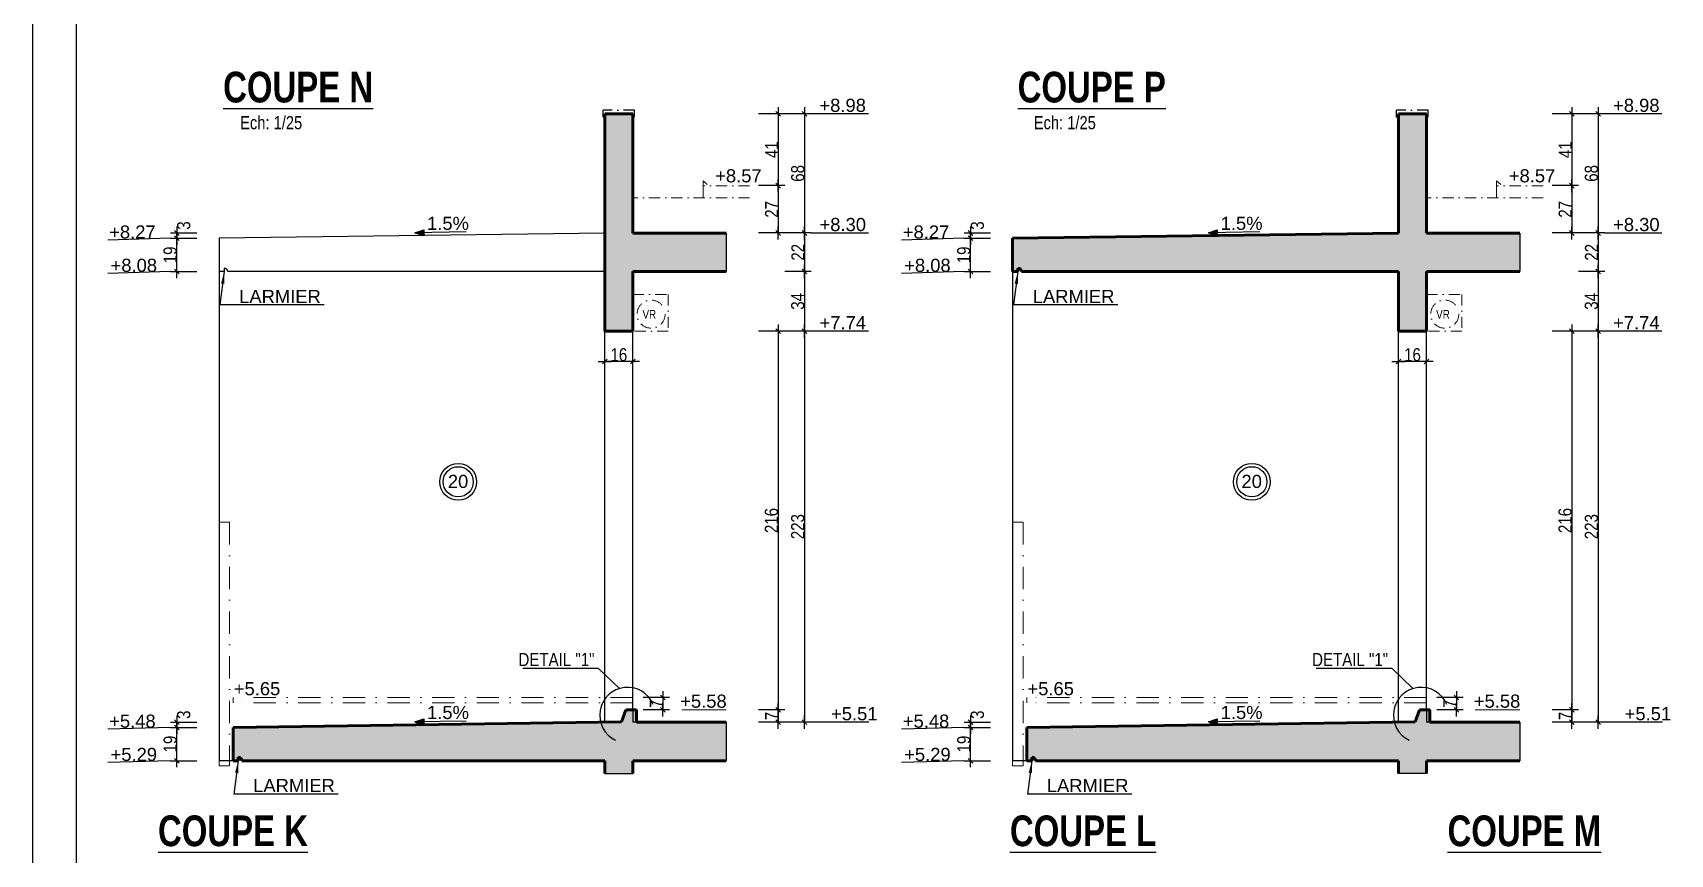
# Model space of a CAD drawing. Header units: millimetres. Extents: x 7120 to 15038, y -9128 to -4928.
# Drawn here: x 7120 to 8987, y -7349 to -6412 of the extents above; entities that cross this region are included whole.
import ezdxf
from ezdxf.enums import TextEntityAlignment as Align

# ---------------------------------------------------------------- set-up
doc = ezdxf.new("R2010")
doc.units = ezdxf.units.MM
for name, pattern in [('CACHEX2', [19.05, 12.7, -6.35]), ('TIRETPT2', [12.7, 6.35, -3.175, 0, -3.175]), ('TIRETPTX2', [50.8, 25.4, -12.7, 0, -12.7])]:
    doc.linetypes.add(name, pattern=pattern)
for name, color, linetype in [('01_Cad_2', 5, 'Continuous'), ('01_cote_gen', 4, 'Continuous'), ('01_linteaux', 2, 'Continuous'), ('01_poch_BN', 9, 'Continuous'), ('01_texte', 230, 'Continuous'), ('AA_COTES', 2, 'Continuous')]:
    doc.layers.add(name, color=color, linetype=linetype)
doc.layers.add('01_murs_coup', color=5, linetype='Continuous', lineweight=60)
doc.layers.add('01_tram_axes', color=2, linetype='TIRETPTX2', lineweight=9)
doc.styles.add('ARIAL', font='arial.ttf')
doc.styles.add('Arial Narrow', font='ARIALN.TTF')
doc.styles.add('impact', font='impact.ttf')
doc.styles.add('MATTE_TXT', font='arial.ttf')
doc.styles.add('STYLE2', font='ARIALN.TTF')
doc.dimstyles.new('JB25', dxfattribs={"dimscale": 0.1, "dimtxt": 150, "dimasz": 15, "dimexe": 0.1, "dimexo": 0.1, "dimgap": 0.09, "dimtad": 1, "dimdec": 1, "dimlfac": 0.5, "dimdsep": 46, "dimtxsty": 'STYLE2', "dimblk1": 'BOND_G', "dimblk2": 'BOND_D', "dimsah": 1, "dimcen": 1.5, "dimdle": 0.01, "dimse1": 1, "dimse2": 1, "dimclrd": 4, "dimclre": 2, "dimclrt": 6, "dimazin": 2, "dimtfac": 2.333333, "dimtdec": 1, "dimtix": 1, "dimtmove": 2, "dimatfit": 3, "dimldrblk": 'BOND_G', "dimfxl": 1, "dimtolj": 1, "dimtzin": 0, "dimarcsym": 0})

# ---------------------------------------------------------------- blocks, each defined once
blk = doc.blocks.new('BOND_G')
at = {"layer": 'AA_COTES', "color": 0}
for p, q in [((0, -5), (0, 15)), ((5, 0), (-5, 0)), ((1.8, 1.8), (-1.8, -1.8))]:
    blk.add_line(p, q, dxfattribs=at)
blk = doc.blocks.new('BOND_D')
at = {"layer": 'AA_COTES', "color": 0}
for p, q in [((5, 0), (-5, 0)), ((-1.8, -1.8), (1.8, 1.8)), ((0, 5), (0, -15))]:
    blk.add_line(p, q, dxfattribs=at)
blk = doc.blocks.new('*D324')
at = {"layer": '01_cote_gen', "color": 4, "lineweight": -2, "transparency": 16777216}
blk.add_line((7802.7, -6787), (7773.7, -6787), dxfattribs=at)
at = {"layer": 'DEFPOINTS', "color": 0}
for p in [(7772.2, -6787), (7772.2, -6793), (7804.2, -6793)]:
    blk.add_point(p, dxfattribs=at)
at = {"layer": '01_cote_gen', "color": 4, "lineweight": -2, "transparency": 16777216, "xscale": 1.5, "yscale": 1.5, "zscale": 1.5, "rotation": 180}
blk.add_blockref('BOND_D', (7772.2, -6787), dxfattribs=at)
at = {"layer": '01_cote_gen', "color": 4, "lineweight": -2, "transparency": 16777216, "xscale": 1.5, "yscale": 1.5, "zscale": 1.5}
blk.add_blockref('BOND_G', (7804.2, -6787), dxfattribs=at)
at = {"layer": '01_cote_gen', "color": 6, "transparency": 16777216, "insert": (7788.2, -6779.4), "char_height": 15, "attachment_point": 5, "style": 'STYLE2'}
blk.add_mtext('\\A1;16', dxfattribs=at)
blk = doc.blocks.new('*D325')
at = {"layer": '01_cote_gen', "color": 4, "lineweight": -2, "transparency": 16777216}
blk.add_line((7284.2, -6682.9), (7284.2, -6647.9), dxfattribs=at)
at = {"layer": 'DEFPOINTS', "color": 0}
for p in [(7284.2, -6646.4), (7331.7, -6646.4), (7332.2, -6684.4)]:
    blk.add_point(p, dxfattribs=at)
at = {"layer": '01_cote_gen', "color": 4, "lineweight": -2, "transparency": 16777216, "xscale": 1.5, "yscale": 1.5, "zscale": 1.5}
for name, p, rotation in [('BOND_D', (7284.2, -6646.4), 90), ('BOND_G', (7284.2, -6684.4), 270)]:
    blk.add_blockref(name, p, dxfattribs=dict(at, rotation=rotation))
at = {"layer": '01_cote_gen', "color": 6, "transparency": 16777216, "insert": (7276.5, -6665.4), "char_height": 15, "attachment_point": 5, "rotation": 90, "style": 'STYLE2'}
blk.add_mtext('\\A1;19', dxfattribs=at)
blk = doc.blocks.new('*D326')
at = {"layer": '01_cote_gen', "color": 4, "lineweight": -2, "transparency": 16777216}
blk.add_line((7284.2, -6644.9), (7284.2, -6641.9), dxfattribs=at)
at = {"layer": 'DEFPOINTS', "color": 0}
for p in [(7284.2, -6640.4), (7332.2, -6646.4), (7772.2, -6640.4)]:
    blk.add_point(p, dxfattribs=at)
at = {"layer": '01_cote_gen', "color": 4, "lineweight": -2, "transparency": 16777216, "xscale": 1.5, "yscale": 1.5, "zscale": 1.5}
for name, p, rotation in [('BOND_D', (7284.2, -6640.4), 90), ('BOND_G', (7284.2, -6646.4), 270)]:
    blk.add_blockref(name, p, dxfattribs=dict(at, rotation=rotation))
at = {"layer": '01_cote_gen', "color": 6, "transparency": 16777216, "insert": (7292, -6631.9), "char_height": 15, "attachment_point": 5, "rotation": 90, "style": 'STYLE2'}
blk.add_mtext('\\A1;3', dxfattribs=at)
blk = doc.blocks.new('*D327')
at = {"layer": '01_cote_gen', "color": 4, "lineweight": -2, "transparency": 16777216}
blk.add_line((7970, -6753.9), (7970, -7182.9), dxfattribs=at)
at = {"layer": 'DEFPOINTS', "color": 0}
for p in [(7772.2, -6752.4), (7808.2, -7184.4), (7970, -7184.4)]:
    blk.add_point(p, dxfattribs=at)
at = {"layer": '01_cote_gen', "color": 4, "lineweight": -2, "transparency": 16777216, "xscale": 1.5, "yscale": 1.5, "zscale": 1.5}
for name, p, rotation in [('BOND_G', (7970, -6752.4), 90), ('BOND_D', (7970, -7184.4), 270)]:
    blk.add_blockref(name, p, dxfattribs=dict(at, rotation=rotation))
at = {"layer": '01_cote_gen', "color": 6, "transparency": 16777216, "insert": (7962.3, -6968.4), "char_height": 15, "attachment_point": 5, "rotation": 90, "style": 'STYLE2'}
blk.add_mtext('\\A1;216', dxfattribs=at)
blk = doc.blocks.new('*D328')
at = {"layer": '01_cote_gen', "color": 4, "lineweight": -2, "transparency": 16777216}
blk.add_line((7970, -7185.9), (7970, -7196.9), dxfattribs=at)
at = {"layer": 'DEFPOINTS', "color": 0}
for p in [(7947.5, -7184.4), (7910.7, -7198.4), (7970, -7198.4)]:
    blk.add_point(p, dxfattribs=at)
at = {"layer": '01_cote_gen', "color": 4, "lineweight": -2, "transparency": 16777216, "xscale": 1.5, "yscale": 1.5, "zscale": 1.5}
for name, p, rotation in [('BOND_G', (7970, -7184.4), 90), ('BOND_D', (7970, -7198.4), 270)]:
    blk.add_blockref(name, p, dxfattribs=dict(at, rotation=rotation))
at = {"layer": '01_cote_gen', "color": 6, "transparency": 16777216, "insert": (7962.5, -7191.4), "char_height": 15, "attachment_point": 5, "rotation": 90, "style": 'STYLE2'}
blk.add_mtext('\\A1;7', dxfattribs=at)
blk = doc.blocks.new('*D329')
at = {"layer": '01_cote_gen', "color": 4, "lineweight": -2, "transparency": 16777216}
blk.add_line((8000, -6753.9), (8000, -7196.9), dxfattribs=at)
at = {"layer": 'DEFPOINTS', "color": 0}
for p in [(7947.5, -6752.4), (7947.5, -7198.4), (8000, -7198.4)]:
    blk.add_point(p, dxfattribs=at)
at = {"layer": '01_cote_gen', "color": 4, "lineweight": -2, "transparency": 16777216, "xscale": 1.5, "yscale": 1.5, "zscale": 1.5}
for name, p, rotation in [('BOND_G', (8000, -6752.4), 90), ('BOND_D', (8000, -7198.4), 270)]:
    blk.add_blockref(name, p, dxfattribs=dict(at, rotation=rotation))
at = {"layer": '01_cote_gen', "color": 6, "transparency": 16777216, "insert": (7992.3, -6975.4), "char_height": 15, "attachment_point": 5, "rotation": 90, "style": 'STYLE2'}
blk.add_mtext('\\A1;223', dxfattribs=at)
blk = doc.blocks.new('*D330')
at = {"layer": '01_cote_gen', "color": 4, "lineweight": -2, "transparency": 16777216}
blk.add_line((8000, -6641.9), (8000, -6682.9), dxfattribs=at)
at = {"layer": 'DEFPOINTS', "color": 0}
for p in [(7910.7, -6640.4), (7910.7, -6684.4), (8000, -6684.4)]:
    blk.add_point(p, dxfattribs=at)
at = {"layer": '01_cote_gen', "color": 4, "lineweight": -2, "transparency": 16777216, "xscale": 1.5, "yscale": 1.5, "zscale": 1.5}
for name, p, rotation in [('BOND_G', (8000, -6640.4), 90), ('BOND_D', (8000, -6684.4), 270)]:
    blk.add_blockref(name, p, dxfattribs=dict(at, rotation=rotation))
at = {"layer": '01_cote_gen', "color": 6, "transparency": 16777216, "insert": (7992.5, -6662.4), "char_height": 15, "attachment_point": 5, "rotation": 90, "style": 'STYLE2'}
blk.add_mtext('\\A1;22', dxfattribs=at)
blk = doc.blocks.new('*D331')
at = {"layer": '01_cote_gen', "color": 4, "lineweight": -2, "transparency": 16777216}
blk.add_line((8000, -6685.9), (8000, -6750.9), dxfattribs=at)
at = {"layer": 'DEFPOINTS', "color": 0}
for p in [(7977.5, -6684.4), (7985.3, -6752.4), (8000, -6752.4)]:
    blk.add_point(p, dxfattribs=at)
at = {"layer": '01_cote_gen', "color": 4, "lineweight": -2, "transparency": 16777216, "xscale": 1.5, "yscale": 1.5, "zscale": 1.5}
for name, p, rotation in [('BOND_G', (8000, -6684.4), 90), ('BOND_D', (8000, -6752.4), 270)]:
    blk.add_blockref(name, p, dxfattribs=dict(at, rotation=rotation))
at = {"layer": '01_cote_gen', "color": 6, "transparency": 16777216, "insert": (7992.3, -6718.4), "char_height": 15, "attachment_point": 5, "rotation": 90, "style": 'STYLE2'}
blk.add_mtext('\\A1;34', dxfattribs=at)
blk = doc.blocks.new('*D332')
at = {"layer": '01_cote_gen', "color": 4, "lineweight": -2, "transparency": 16777216}
blk.add_line((8000, -6505.9), (8000, -6638.9), dxfattribs=at)
at = {"layer": 'DEFPOINTS', "color": 0}
for p in [(7793.8, -6504.4), (7857.4, -6640.4), (8000, -6640.4)]:
    blk.add_point(p, dxfattribs=at)
at = {"layer": '01_cote_gen', "color": 4, "lineweight": -2, "transparency": 16777216, "xscale": 1.5, "yscale": 1.5, "zscale": 1.5}
for name, p, rotation in [('BOND_G', (8000, -6504.4), 90), ('BOND_D', (8000, -6640.4), 270)]:
    blk.add_blockref(name, p, dxfattribs=dict(at, rotation=rotation))
at = {"layer": '01_cote_gen', "color": 6, "transparency": 16777216, "insert": (7992.3, -6572.4), "char_height": 15, "attachment_point": 5, "rotation": 90, "style": 'STYLE2'}
blk.add_mtext('\\A1;68', dxfattribs=at)
blk = doc.blocks.new('*D333')
at = {"layer": '01_cote_gen', "color": 4, "lineweight": -2, "transparency": 16777216}
blk.add_line((7970, -6505.9), (7970, -6584.9), dxfattribs=at)
at = {"layer": 'DEFPOINTS', "color": 0}
for p in [(7795.1, -6504.4), (7809.3, -6586.4), (7970, -6586.4)]:
    blk.add_point(p, dxfattribs=at)
at = {"layer": '01_cote_gen', "color": 4, "lineweight": -2, "transparency": 16777216, "xscale": 1.5, "yscale": 1.5, "zscale": 1.5}
for name, p, rotation in [('BOND_G', (7970, -6504.4), 90), ('BOND_D', (7970, -6586.4), 270)]:
    blk.add_blockref(name, p, dxfattribs=dict(at, rotation=rotation))
at = {"layer": '01_cote_gen', "color": 6, "transparency": 16777216, "insert": (7962.5, -6545.4), "char_height": 15, "attachment_point": 5, "rotation": 90, "style": 'STYLE2'}
blk.add_mtext('\\A1;41', dxfattribs=at)
blk = doc.blocks.new('*D334')
at = {"layer": '01_cote_gen', "color": 4, "lineweight": -2, "transparency": 16777216}
blk.add_line((7970, -6587.9), (7970, -6638.9), dxfattribs=at)
at = {"layer": 'DEFPOINTS', "color": 0}
for p in [(7957, -6586.4), (7910.7, -6640.4), (7970, -6640.4)]:
    blk.add_point(p, dxfattribs=at)
at = {"layer": '01_cote_gen', "color": 4, "lineweight": -2, "transparency": 16777216, "xscale": 1.5, "yscale": 1.5, "zscale": 1.5}
for name, p, rotation in [('BOND_G', (7970, -6586.4), 90), ('BOND_D', (7970, -6640.4), 270)]:
    blk.add_blockref(name, p, dxfattribs=dict(at, rotation=rotation))
at = {"layer": '01_cote_gen', "color": 6, "transparency": 16777216, "insert": (7962.5, -6613.4), "char_height": 15, "attachment_point": 5, "rotation": 90, "style": 'STYLE2'}
blk.add_mtext('\\A1;27', dxfattribs=at)
blk = doc.blocks.new('*D335')
at = {"layer": '01_cote_gen', "color": 4, "lineweight": -2, "transparency": 16777216}
blk.add_line((7284.2, -7240.9), (7284.2, -7205.9), dxfattribs=at)
at = {"layer": 'DEFPOINTS', "color": 0}
for p in [(7284.2, -7204.4), (7331.7, -7204.4), (7332.2, -7242.4)]:
    blk.add_point(p, dxfattribs=at)
at = {"layer": '01_cote_gen', "color": 4, "lineweight": -2, "transparency": 16777216, "xscale": 1.5, "yscale": 1.5, "zscale": 1.5}
for name, p, rotation in [('BOND_D', (7284.2, -7204.4), 90), ('BOND_G', (7284.2, -7242.4), 270)]:
    blk.add_blockref(name, p, dxfattribs=dict(at, rotation=rotation))
at = {"layer": '01_cote_gen', "color": 6, "transparency": 16777216, "insert": (7276.5, -7223.4), "char_height": 15, "attachment_point": 5, "rotation": 90, "style": 'STYLE2'}
blk.add_mtext('\\A1;19', dxfattribs=at)
blk = doc.blocks.new('*D336')
at = {"layer": '01_cote_gen', "color": 4, "lineweight": -2, "transparency": 16777216}
blk.add_line((7284.2, -7202.9), (7284.2, -7199.9), dxfattribs=at)
at = {"layer": 'DEFPOINTS', "color": 0}
for p in [(7284.2, -7198.4), (7332.2, -7204.4), (7772.2, -7198.4)]:
    blk.add_point(p, dxfattribs=at)
at = {"layer": '01_cote_gen', "color": 4, "lineweight": -2, "transparency": 16777216, "xscale": 1.5, "yscale": 1.5, "zscale": 1.5}
for name, p, rotation in [('BOND_D', (7284.2, -7198.4), 90), ('BOND_G', (7284.2, -7204.4), 270)]:
    blk.add_blockref(name, p, dxfattribs=dict(at, rotation=rotation))
at = {"layer": '01_cote_gen', "color": 6, "transparency": 16777216, "insert": (7292, -7189.9), "char_height": 15, "attachment_point": 5, "rotation": 90, "style": 'STYLE2'}
blk.add_mtext('\\A1;3', dxfattribs=at)
blk = doc.blocks.new('*D337')
at = {"layer": '01_cote_gen', "color": 4, "lineweight": -2, "transparency": 16777216}
blk.add_line((7838.5, -7171.9), (7838.5, -7182.9), dxfattribs=at)
at = {"layer": 'DEFPOINTS', "color": 0}
for p in [(7804.2, -7170.4), (7827.7, -7184.4), (7838.5, -7184.4)]:
    blk.add_point(p, dxfattribs=at)
at = {"layer": '01_cote_gen', "color": 4, "lineweight": -2, "transparency": 16777216, "xscale": 1.5, "yscale": 1.5, "zscale": 1.5}
for name, p, rotation in [('BOND_G', (7838.5, -7170.4), 90), ('BOND_D', (7838.5, -7184.4), 270)]:
    blk.add_blockref(name, p, dxfattribs=dict(at, rotation=rotation))
at = {"layer": '01_cote_gen', "color": 6, "transparency": 16777216, "insert": (7831, -7177.4), "char_height": 15, "attachment_point": 5, "rotation": 90, "style": 'STYLE2'}
blk.add_mtext('\\A1;7', dxfattribs=at)
blk = doc.blocks.new('*D338')
at = {"layer": '01_cote_gen', "color": 4, "lineweight": -2, "transparency": 16777216}
blk.add_line((8707.9, -6787), (8678.9, -6787), dxfattribs=at)
at = {"layer": 'DEFPOINTS', "color": 0}
for p in [(8677.4, -6787), (8677.4, -6793), (8709.4, -6793)]:
    blk.add_point(p, dxfattribs=at)
at = {"layer": '01_cote_gen', "color": 4, "lineweight": -2, "transparency": 16777216, "xscale": 1.5, "yscale": 1.5, "zscale": 1.5, "rotation": 180}
blk.add_blockref('BOND_D', (8677.4, -6787), dxfattribs=at)
at = {"layer": '01_cote_gen', "color": 4, "lineweight": -2, "transparency": 16777216, "xscale": 1.5, "yscale": 1.5, "zscale": 1.5}
blk.add_blockref('BOND_G', (8709.4, -6787), dxfattribs=at)
at = {"layer": '01_cote_gen', "color": 6, "transparency": 16777216, "insert": (8693.4, -6779.4), "char_height": 15, "attachment_point": 5, "style": 'STYLE2'}
blk.add_mtext('\\A1;16', dxfattribs=at)
blk = doc.blocks.new('*D343')
at = {"layer": '01_cote_gen', "color": 4, "lineweight": -2, "transparency": 16777216}
blk.add_line((8189.4, -6682.9), (8189.4, -6647.9), dxfattribs=at)
at = {"layer": 'DEFPOINTS', "color": 0}
for p in [(8189.4, -6646.4), (8236.8, -6646.4), (8237.4, -6684.4)]:
    blk.add_point(p, dxfattribs=at)
at = {"layer": '01_cote_gen', "color": 4, "lineweight": -2, "transparency": 16777216, "xscale": 1.5, "yscale": 1.5, "zscale": 1.5}
for name, p, rotation in [('BOND_D', (8189.4, -6646.4), 90), ('BOND_G', (8189.4, -6684.4), 270)]:
    blk.add_blockref(name, p, dxfattribs=dict(at, rotation=rotation))
at = {"layer": '01_cote_gen', "color": 6, "transparency": 16777216, "insert": (8181.7, -6665.4), "char_height": 15, "attachment_point": 5, "rotation": 90, "style": 'STYLE2'}
blk.add_mtext('\\A1;19', dxfattribs=at)
blk = doc.blocks.new('*D344')
at = {"layer": '01_cote_gen', "color": 4, "lineweight": -2, "transparency": 16777216}
blk.add_line((8189.4, -6644.9), (8189.4, -6641.9), dxfattribs=at)
at = {"layer": 'DEFPOINTS', "color": 0}
for p in [(8189.4, -6640.4), (8237.4, -6646.4), (8677.4, -6640.4)]:
    blk.add_point(p, dxfattribs=at)
at = {"layer": '01_cote_gen', "color": 4, "lineweight": -2, "transparency": 16777216, "xscale": 1.5, "yscale": 1.5, "zscale": 1.5}
for name, p, rotation in [('BOND_D', (8189.4, -6640.4), 90), ('BOND_G', (8189.4, -6646.4), 270)]:
    blk.add_blockref(name, p, dxfattribs=dict(at, rotation=rotation))
at = {"layer": '01_cote_gen', "color": 6, "transparency": 16777216, "insert": (8197.2, -6631.9), "char_height": 15, "attachment_point": 5, "rotation": 90, "style": 'STYLE2'}
blk.add_mtext('\\A1;3', dxfattribs=at)
blk = doc.blocks.new('*D345')
at = {"layer": '01_cote_gen', "color": 4, "lineweight": -2, "transparency": 16777216}
blk.add_line((8875.2, -6753.9), (8875.2, -7182.9), dxfattribs=at)
at = {"layer": 'DEFPOINTS', "color": 0}
for p in [(8677.4, -6752.4), (8713.4, -7184.4), (8875.2, -7184.4)]:
    blk.add_point(p, dxfattribs=at)
at = {"layer": '01_cote_gen', "color": 4, "lineweight": -2, "transparency": 16777216, "xscale": 1.5, "yscale": 1.5, "zscale": 1.5}
for name, p, rotation in [('BOND_G', (8875.2, -6752.4), 90), ('BOND_D', (8875.2, -7184.4), 270)]:
    blk.add_blockref(name, p, dxfattribs=dict(at, rotation=rotation))
at = {"layer": '01_cote_gen', "color": 6, "transparency": 16777216, "insert": (8867.5, -6968.4), "char_height": 15, "attachment_point": 5, "rotation": 90, "style": 'STYLE2'}
blk.add_mtext('\\A1;216', dxfattribs=at)
blk = doc.blocks.new('*D346')
at = {"layer": '01_cote_gen', "color": 4, "lineweight": -2, "transparency": 16777216}
blk.add_line((8875.2, -7185.9), (8875.2, -7196.9), dxfattribs=at)
at = {"layer": 'DEFPOINTS', "color": 0}
for p in [(8852.7, -7184.4), (8815.8, -7198.4), (8875.2, -7198.4)]:
    blk.add_point(p, dxfattribs=at)
at = {"layer": '01_cote_gen', "color": 4, "lineweight": -2, "transparency": 16777216, "xscale": 1.5, "yscale": 1.5, "zscale": 1.5}
for name, p, rotation in [('BOND_G', (8875.2, -7184.4), 90), ('BOND_D', (8875.2, -7198.4), 270)]:
    blk.add_blockref(name, p, dxfattribs=dict(at, rotation=rotation))
at = {"layer": '01_cote_gen', "color": 6, "transparency": 16777216, "insert": (8867.7, -7191.4), "char_height": 15, "attachment_point": 5, "rotation": 90, "style": 'STYLE2'}
blk.add_mtext('\\A1;7', dxfattribs=at)
blk = doc.blocks.new('*D339')
at = {"layer": '01_cote_gen', "color": 4, "lineweight": -2, "transparency": 16777216}
blk.add_line((8905.2, -6753.9), (8905.2, -7196.9), dxfattribs=at)
at = {"layer": 'DEFPOINTS', "color": 0}
for p in [(8852.7, -6752.4), (8852.7, -7198.4), (8905.2, -7198.4)]:
    blk.add_point(p, dxfattribs=at)
at = {"layer": '01_cote_gen', "color": 4, "lineweight": -2, "transparency": 16777216, "xscale": 1.5, "yscale": 1.5, "zscale": 1.5}
for name, p, rotation in [('BOND_G', (8905.2, -6752.4), 90), ('BOND_D', (8905.2, -7198.4), 270)]:
    blk.add_blockref(name, p, dxfattribs=dict(at, rotation=rotation))
at = {"layer": '01_cote_gen', "color": 6, "transparency": 16777216, "insert": (8897.5, -6975.4), "char_height": 15, "attachment_point": 5, "rotation": 90, "style": 'STYLE2'}
blk.add_mtext('\\A1;223', dxfattribs=at)
blk = doc.blocks.new('*D347')
at = {"layer": '01_cote_gen', "color": 4, "lineweight": -2, "transparency": 16777216}
blk.add_line((8905.2, -6641.9), (8905.2, -6682.9), dxfattribs=at)
at = {"layer": 'DEFPOINTS', "color": 0}
for p in [(8815.8, -6640.4), (8815.8, -6684.4), (8905.2, -6684.4)]:
    blk.add_point(p, dxfattribs=at)
at = {"layer": '01_cote_gen', "color": 4, "lineweight": -2, "transparency": 16777216, "xscale": 1.5, "yscale": 1.5, "zscale": 1.5}
for name, p, rotation in [('BOND_G', (8905.2, -6640.4), 90), ('BOND_D', (8905.2, -6684.4), 270)]:
    blk.add_blockref(name, p, dxfattribs=dict(at, rotation=rotation))
at = {"layer": '01_cote_gen', "color": 6, "transparency": 16777216, "insert": (8897.6, -6662.4), "char_height": 15, "attachment_point": 5, "rotation": 90, "style": 'STYLE2'}
blk.add_mtext('\\A1;22', dxfattribs=at)
blk = doc.blocks.new('*D340')
at = {"layer": '01_cote_gen', "color": 4, "lineweight": -2, "transparency": 16777216}
blk.add_line((8905.2, -6685.9), (8905.2, -6750.9), dxfattribs=at)
at = {"layer": 'DEFPOINTS', "color": 0}
for p in [(8882.7, -6684.4), (8890.5, -6752.4), (8905.2, -6752.4)]:
    blk.add_point(p, dxfattribs=at)
at = {"layer": '01_cote_gen', "color": 4, "lineweight": -2, "transparency": 16777216, "xscale": 1.5, "yscale": 1.5, "zscale": 1.5}
for name, p, rotation in [('BOND_G', (8905.2, -6684.4), 90), ('BOND_D', (8905.2, -6752.4), 270)]:
    blk.add_blockref(name, p, dxfattribs=dict(at, rotation=rotation))
at = {"layer": '01_cote_gen', "color": 6, "transparency": 16777216, "insert": (8897.5, -6718.4), "char_height": 15, "attachment_point": 5, "rotation": 90, "style": 'STYLE2'}
blk.add_mtext('\\A1;34', dxfattribs=at)
blk = doc.blocks.new('*D348')
at = {"layer": '01_cote_gen', "color": 4, "lineweight": -2, "transparency": 16777216}
blk.add_line((8905.2, -6505.9), (8905.2, -6638.9), dxfattribs=at)
at = {"layer": 'DEFPOINTS', "color": 0}
for p in [(8699, -6504.4), (8762.6, -6640.4), (8905.2, -6640.4)]:
    blk.add_point(p, dxfattribs=at)
at = {"layer": '01_cote_gen', "color": 4, "lineweight": -2, "transparency": 16777216, "xscale": 1.5, "yscale": 1.5, "zscale": 1.5}
for name, p, rotation in [('BOND_G', (8905.2, -6504.4), 90), ('BOND_D', (8905.2, -6640.4), 270)]:
    blk.add_blockref(name, p, dxfattribs=dict(at, rotation=rotation))
at = {"layer": '01_cote_gen', "color": 6, "transparency": 16777216, "insert": (8897.5, -6572.4), "char_height": 15, "attachment_point": 5, "rotation": 90, "style": 'STYLE2'}
blk.add_mtext('\\A1;68', dxfattribs=at)
blk = doc.blocks.new('*D349')
at = {"layer": '01_cote_gen', "color": 4, "lineweight": -2, "transparency": 16777216}
blk.add_line((8875.2, -6505.9), (8875.2, -6584.9), dxfattribs=at)
at = {"layer": 'DEFPOINTS', "color": 0}
for p in [(8700.3, -6504.4), (8714.5, -6586.4), (8875.2, -6586.4)]:
    blk.add_point(p, dxfattribs=at)
at = {"layer": '01_cote_gen', "color": 4, "lineweight": -2, "transparency": 16777216, "xscale": 1.5, "yscale": 1.5, "zscale": 1.5}
for name, p, rotation in [('BOND_G', (8875.2, -6504.4), 90), ('BOND_D', (8875.2, -6586.4), 270)]:
    blk.add_blockref(name, p, dxfattribs=dict(at, rotation=rotation))
at = {"layer": '01_cote_gen', "color": 6, "transparency": 16777216, "insert": (8867.6, -6545.4), "char_height": 15, "attachment_point": 5, "rotation": 90, "style": 'STYLE2'}
blk.add_mtext('\\A1;41', dxfattribs=at)
blk = doc.blocks.new('*D350')
at = {"layer": '01_cote_gen', "color": 4, "lineweight": -2, "transparency": 16777216}
blk.add_line((8875.2, -6587.9), (8875.2, -6638.9), dxfattribs=at)
at = {"layer": 'DEFPOINTS', "color": 0}
for p in [(8862.2, -6586.4), (8815.8, -6640.4), (8875.2, -6640.4)]:
    blk.add_point(p, dxfattribs=at)
at = {"layer": '01_cote_gen', "color": 4, "lineweight": -2, "transparency": 16777216, "xscale": 1.5, "yscale": 1.5, "zscale": 1.5}
for name, p, rotation in [('BOND_G', (8875.2, -6586.4), 90), ('BOND_D', (8875.2, -6640.4), 270)]:
    blk.add_blockref(name, p, dxfattribs=dict(at, rotation=rotation))
at = {"layer": '01_cote_gen', "color": 6, "transparency": 16777216, "insert": (8867.6, -6613.4), "char_height": 15, "attachment_point": 5, "rotation": 90, "style": 'STYLE2'}
blk.add_mtext('\\A1;27', dxfattribs=at)
blk = doc.blocks.new('*D341')
at = {"layer": '01_cote_gen', "color": 4, "lineweight": -2, "transparency": 16777216}
blk.add_line((8189.4, -7240.9), (8189.4, -7205.9), dxfattribs=at)
at = {"layer": 'DEFPOINTS', "color": 0}
for p in [(8189.4, -7204.4), (8236.8, -7204.4), (8237.4, -7242.4)]:
    blk.add_point(p, dxfattribs=at)
at = {"layer": '01_cote_gen', "color": 4, "lineweight": -2, "transparency": 16777216, "xscale": 1.5, "yscale": 1.5, "zscale": 1.5}
for name, p, rotation in [('BOND_D', (8189.4, -7204.4), 90), ('BOND_G', (8189.4, -7242.4), 270)]:
    blk.add_blockref(name, p, dxfattribs=dict(at, rotation=rotation))
at = {"layer": '01_cote_gen', "color": 6, "transparency": 16777216, "insert": (8181.7, -7223.4), "char_height": 15, "attachment_point": 5, "rotation": 90, "style": 'STYLE2'}
blk.add_mtext('\\A1;19', dxfattribs=at)
blk = doc.blocks.new('*D342')
at = {"layer": '01_cote_gen', "color": 4, "lineweight": -2, "transparency": 16777216}
blk.add_line((8189.4, -7202.9), (8189.4, -7199.9), dxfattribs=at)
at = {"layer": 'DEFPOINTS', "color": 0}
for p in [(8189.4, -7198.4), (8237.4, -7204.4), (8677.4, -7198.4)]:
    blk.add_point(p, dxfattribs=at)
at = {"layer": '01_cote_gen', "color": 4, "lineweight": -2, "transparency": 16777216, "xscale": 1.5, "yscale": 1.5, "zscale": 1.5}
for name, p, rotation in [('BOND_D', (8189.4, -7198.4), 90), ('BOND_G', (8189.4, -7204.4), 270)]:
    blk.add_blockref(name, p, dxfattribs=dict(at, rotation=rotation))
at = {"layer": '01_cote_gen', "color": 6, "transparency": 16777216, "insert": (8197.2, -7189.9), "char_height": 15, "attachment_point": 5, "rotation": 90, "style": 'STYLE2'}
blk.add_mtext('\\A1;3', dxfattribs=at)
blk = doc.blocks.new('*D351')
at = {"layer": '01_cote_gen', "color": 4, "lineweight": -2, "transparency": 16777216}
blk.add_line((8743.6, -7171.9), (8743.6, -7182.9), dxfattribs=at)
at = {"layer": 'DEFPOINTS', "color": 0}
for p in [(8709.4, -7170.4), (8732.9, -7184.4), (8743.6, -7184.4)]:
    blk.add_point(p, dxfattribs=at)
at = {"layer": '01_cote_gen', "color": 4, "lineweight": -2, "transparency": 16777216, "xscale": 1.5, "yscale": 1.5, "zscale": 1.5}
for name, p, rotation in [('BOND_G', (8743.6, -7170.4), 90), ('BOND_D', (8743.6, -7184.4), 270)]:
    blk.add_blockref(name, p, dxfattribs=dict(at, rotation=rotation))
at = {"layer": '01_cote_gen', "color": 6, "transparency": 16777216, "insert": (8736.1, -7177.4), "char_height": 15, "attachment_point": 5, "rotation": 90, "style": 'STYLE2'}
blk.add_mtext('\\A1;7', dxfattribs=at)

msp = doc.modelspace()

# ---------------------------------------------------------------- hatches: boundary and pattern name
at = {"layer": '01_poch_BN'}
h = msp.add_hatch(color=256, dxfattribs=at)
h.dxf.hatch_style = 1
h.paths.add_polyline_path([(7910.67, -6640.42), (7804.18, -6640.42), (7804.18, -6504.42), (7772.18, -6504.42), (7772.18, -6752.42), (7804.18, -6752.42), (7804.18, -6684.42), (7910.67, -6684.42)])
h.paths.add_polyline_path([(7910.67, -7198.42), (7808.18, -7198.42), (7808.18, -7184.42), (7796.18, -7184.42), (7791.24, -7198.14), (7348.18, -7204.42), (7348.18, -7242.42), (7354.18, -7242.42), (7354.18, -7238.42, -0.4142136), (7358.18, -7242.42), (7772.18, -7242.42), (7772.18, -7256.89), (7804.18, -7256.89), (7804.18, -7242.42), (7910.67, -7242.42)])
h = msp.add_hatch(color=256, dxfattribs=at)
h.dxf.hatch_style = 1
h.paths.add_polyline_path([(8815.84, -6640.42), (8709.35, -6640.42), (8709.35, -6504.42), (8677.35, -6504.42), (8677.35, -6640.42), (8237.35, -6646.42), (8237.35, -6684.42), (8243.35, -6684.42), (8243.35, -6680.42, -0.4142136), (8247.35, -6684.42), (8677.35, -6684.42), (8677.35, -6752.42), (8709.35, -6752.42), (8709.35, -6684.42), (8815.84, -6684.42)])
h.paths.add_polyline_path([(8815.84, -7198.42), (8713.35, -7198.42), (8713.35, -7184.42), (8701.35, -7184.42), (8696.41, -7198.14), (8253.35, -7204.42), (8253.35, -7242.42), (8259.35, -7242.42), (8259.35, -7238.42, -0.4142136), (8263.35, -7242.42), (8677.35, -7242.42), (8677.35, -7256.89), (8709.35, -7256.89), (8709.35, -7242.42), (8815.84, -7242.42)])

# ---------------------------------------------------------------- linework, layer by layer
at = {"layer": '01_Cad_2'}
msp.add_line((7119.72, -9127.54), (7119.72, -4927.54), dxfattribs=at)
at = {"layer": '01_Cad_2', "color": 2}
msp.add_line((7169.72, -9077.54), (7169.72, -4977.54), dxfattribs=at)
at = {"layer": '01_linteaux', "linetype": 'TIRETPT2', "ltscale": 7}
for p, q in [((7770.16, -6508.39), (7770.16, -6500.42)), ((7770.16, -6508.39), (7771.65, -6506.95)), ((7806.18, -6508.39), (7804.69, -6506.95)), ((7806.18, -6508.39), (7806.18, -6500.42)), ((8675.33, -6508.39), (8675.33, -6500.42)), ((8675.33, -6508.39), (8676.82, -6506.95)), ((8711.35, -6508.39), (8709.86, -6506.95)), ((8711.35, -6508.39), (8711.35, -6500.42))]:
    msp.add_line(p, q, dxfattribs=at)
at = {"layer": '01_linteaux', "linetype": 'TIRETPT2', "ltscale": 2}
for p, q in [((7806.18, -6500.42), (7770.16, -6500.42)), ((8711.35, -6500.42), (8675.33, -6500.42))]:
    msp.add_line(p, q, dxfattribs=at)
at = {"layer": '01_linteaux'}
for p, q in [((7772.18, -6640.42), (7332.18, -6646.42)), ((7332.18, -6646.42), (7332.18, -6684.42)), ((7338.18, -6684.42), (7332.18, -6684.42)), ((7332.18, -6684.42), (7332.18, -7242.42)), ((7338.18, -6680.42), (7338.18, -6684.42)), ((7772.18, -6684.42), (7342.18, -6684.42)), ((8237.35, -6684.42), (8237.35, -7242.42)), ((7772.18, -7198.42), (7772.18, -6752.42)), ((7804.18, -7184.42), (7804.18, -6752.42)), ((8677.35, -7198.42), (8677.35, -6752.42)), ((8709.35, -7184.42), (8709.35, -6752.42)), ((7808.18, -7198.42), (7804.18, -7198.42)), ((8713.35, -7198.42), (8709.35, -7198.42)), ((7348.18, -7242.42), (7332.18, -7242.42)), ((8253.35, -7242.42), (8237.35, -7242.42))]:
    msp.add_line(p, q, dxfattribs=at)
at = {"layer": '01_linteaux', "linetype": 'CACHEX2', "ltscale": 2}
for p, q in [((7804.18, -7184.42), (7804.18, -7198.42)), ((8709.35, -7184.42), (8709.35, -7198.42))]:
    msp.add_line(p, q, dxfattribs=at)
at = {"layer": '01_linteaux'}
msp.add_arc((7338.18, -6684.42), 4, 0, 90, dxfattribs=at)
at = {"layer": '01_murs_coup'}
for p, q in [((7772.18, -6504.42), (7772.18, -6752.42)), ((7804.18, -6504.42), (7772.18, -6504.42)), ((7804.18, -6640.42), (7804.18, -6504.42)), ((8677.35, -6640.42), (8677.35, -6504.42)), ((8709.35, -6504.42), (8677.35, -6504.42)), ((8709.35, -6640.42), (8709.35, -6504.42)), ((7910.67, -6640.42), (7804.18, -6640.42)), ((8677.35, -6640.42), (8237.35, -6646.42)), ((8237.35, -6646.42), (8237.35, -6684.42)), ((8815.84, -6640.42), (8709.35, -6640.42)), ((7910.67, -6684.42), (7804.18, -6684.42)), ((7804.18, -6684.42), (7804.18, -6752.42)), ((8243.35, -6684.42), (8237.35, -6684.42)), ((8243.35, -6680.42), (8243.35, -6684.42)), ((8677.35, -6684.42), (8247.35, -6684.42)), ((8677.35, -6684.42), (8677.35, -6752.42)), ((8815.84, -6684.42), (8709.35, -6684.42)), ((8709.35, -6684.42), (8709.35, -6752.42)), ((7804.18, -6752.42), (7772.18, -6752.42)), ((8709.35, -6752.42), (8677.35, -6752.42)), ((7796.18, -7184.42), (7791.24, -7198.14)), ((7808.18, -7184.42), (7796.18, -7184.42)), ((7808.18, -7184.42), (7808.18, -7198.42)), ((8701.35, -7184.42), (8696.41, -7198.14)), ((8713.35, -7184.42), (8701.35, -7184.42)), ((8713.35, -7184.42), (8713.35, -7198.42)), ((7791.24, -7198.14), (7348.18, -7204.42)), ((7348.18, -7204.42), (7348.18, -7242.42)), ((7910.67, -7198.42), (7808.18, -7198.42)), ((8696.41, -7198.14), (8253.35, -7204.42)), ((8253.35, -7204.42), (8253.35, -7242.42)), ((8815.84, -7198.42), (8713.35, -7198.42)), ((7354.18, -7242.42), (7348.18, -7242.42)), ((7354.18, -7238.42), (7354.18, -7242.42)), ((7772.18, -7242.42), (7358.18, -7242.42)), ((7772.18, -7242.42), (7772.18, -7256.89)), ((7910.67, -7242.42), (7804.18, -7242.42)), ((7804.18, -7242.42), (7804.18, -7256.89)), ((8259.35, -7242.42), (8253.35, -7242.42)), ((8259.35, -7238.42), (8259.35, -7242.42)), ((8677.35, -7242.42), (8263.35, -7242.42)), ((8677.35, -7242.42), (8677.35, -7256.89)), ((8815.84, -7242.42), (8709.35, -7242.42)), ((8709.35, -7242.42), (8709.35, -7256.89))]:
    msp.add_line(p, q, dxfattribs=at)
for centre in [(8243.35, -6684.42), (7354.18, -7242.42), (8259.35, -7242.42)]:
    msp.add_arc(centre, 4, 0, 90, dxfattribs=at)
at = {"layer": '01_poch_BN', "ltscale": 2}
for p, q in [((7910.67, -6640.42), (7910.67, -6684.42)), ((8815.84, -6640.42), (8815.84, -6684.42)), ((7910.67, -7198.42), (7910.67, -7242.42)), ((8815.84, -7198.42), (8815.84, -7242.42))]:
    msp.add_line(p, q, dxfattribs=at)
at = {"layer": '01_poch_BN'}
for p, q in [((7772.18, -7256.89), (7804.18, -7256.89)), ((8709.35, -7256.89), (8677.35, -7256.89))]:
    msp.add_line(p, q, dxfattribs=at)
at = {"layer": '01_texte'}
for p, q in [((8072.79, -6504.42), (8007.51, -6504.42)), ((8977.96, -6504.42), (8912.68, -6504.42)), ((7276.57, -6646.42), (7205.37, -6648.5)), ((7555.39, -6640.08), (7565.62, -6636.8)), ((7614.21, -6639.22), (7555.39, -6640.08)), ((7555.39, -6640.08), (7565.62, -6643.36)), ((7565.62, -6636.8), (7565.62, -6643.36)), ((8072.79, -6640.42), (8007.51, -6640.42)), ((8181.74, -6646.42), (8110.54, -6648.5)), ((8460.56, -6640.08), (8470.79, -6636.8)), ((8519.38, -6639.22), (8460.56, -6640.08)), ((8460.56, -6640.08), (8470.79, -6643.36)), ((8470.79, -6636.8), (8470.79, -6643.36)), ((8977.96, -6640.42), (8912.68, -6640.42)), ((7276.57, -6684.42), (7205.37, -6686.5)), ((7338.18, -6684.42), (7333.03, -6722.42)), ((8181.74, -6684.42), (8110.54, -6686.5)), ((8243.35, -6684.42), (8238.21, -6722.42)), ((7452.11, -6722.42), (7333.03, -6722.42)), ((8357.28, -6722.42), (8238.21, -6722.42)), ((8072.79, -6752.42), (8007.51, -6752.42)), ((8977.96, -6752.42), (8912.68, -6752.42)), ((7764.85, -7137.25), (7678.53, -7137.25)), ((7788.78, -7160.09), (7764.85, -7137.25)), ((8670.02, -7137.25), (8583.7, -7137.25)), ((8693.95, -7160.09), (8670.02, -7137.25)), ((7276.57, -7204.42), (7205.37, -7206.5)), ((7555.39, -7198.08), (7565.62, -7194.8)), ((7614.21, -7197.22), (7555.39, -7198.08)), ((7555.39, -7198.08), (7565.62, -7201.36)), ((7565.62, -7194.8), (7565.62, -7201.36)), ((8073.28, -7198.42), (8007.51, -7198.42)), ((8181.74, -7204.42), (8110.54, -7206.5)), ((8460.56, -7198.08), (8470.79, -7194.8)), ((8519.38, -7197.22), (8460.56, -7198.08)), ((8460.56, -7198.08), (8470.79, -7201.36)), ((8470.79, -7194.8), (8470.79, -7201.36)), ((8978.45, -7198.42), (8912.68, -7198.42)), ((7276.57, -7242.42), (7205.37, -7244.5)), ((7354.18, -7242.42), (7349.03, -7280.42)), ((8181.74, -7242.42), (8110.54, -7244.5)), ((8259.35, -7242.42), (8254.21, -7280.42)), ((7468.11, -7280.42), (7349.03, -7280.42)), ((8373.28, -7280.42), (8254.21, -7280.42))]:
    msp.add_line(p, q, dxfattribs=at)
for centre, radius in [((7604.97, -6924.2), 21.03), ((7604.97, -6924.2), 17.22), ((8510.14, -6924.2), 21.03), ((8510.14, -6924.2), 17.22)]:
    msp.add_circle(centre, radius, dxfattribs=at)
for centre in [(7798.18, -7190.42), (8703.35, -7190.42)]:
    msp.add_arc(centre, 31.75, 22.55429, 244.528, dxfattribs=at)
for points in [[(7565.62, -6636.8), (7555.39, -6640.08), (7565.62, -6643.36)], [(8470.79, -6636.8), (8460.56, -6640.08), (8470.79, -6643.36)], [(7338.18, -6684.42), (7334.47, -6697.96), (7336.31, -6698.21)], [(7338.18, -6684.42), (7338.15, -6698.46), (7336.31, -6698.21)], [(8243.35, -6684.42), (8239.64, -6697.96), (8241.49, -6698.21)], [(8243.35, -6684.42), (8243.33, -6698.46), (8241.49, -6698.21)], [(7565.62, -7194.8), (7555.39, -7198.08), (7565.62, -7201.36)], [(8470.79, -7194.8), (8460.56, -7198.08), (8470.79, -7201.36)], [(7354.18, -7242.42), (7350.47, -7255.96), (7352.31, -7256.21)], [(7354.18, -7242.42), (7354.15, -7256.46), (7352.31, -7256.21)], [(8259.35, -7242.42), (8255.64, -7255.96), (8257.49, -7256.21)], [(8259.35, -7242.42), (8259.33, -7256.46), (8257.49, -7256.21)]]:
    msp.add_solid(points, dxfattribs=at)
at = {"layer": '01_tram_axes'}
for p, q in [((7884.18, -6600.42), (7884.18, -6580.85)), ((7884.18, -6580.85), (7888.87, -6585.14)), ((8789.35, -6600.42), (8789.35, -6580.85)), ((8789.35, -6580.85), (8794.05, -6585.14)), ((7344.18, -6970.42), (7344.18, -7248.42)), ((8249.35, -6970.42), (8249.35, -7248.42)), ((7804.18, -7170.42), (7348.18, -7170.42)), ((8709.35, -7170.42), (8253.35, -7170.42)), ((7804.18, -7176.42), (7348.18, -7176.42)), ((8709.35, -7176.42), (8253.35, -7176.42))]:
    msp.add_line(p, q, dxfattribs=at)
at = {"layer": '01_tram_axes', "ltscale": 0.5}
for p, q in [((7937.19, -6586.42), (7884.18, -6586.42)), ((8842.36, -6586.42), (8789.35, -6586.42)), ((7937.19, -6600.42), (7804.18, -6600.42)), ((8842.36, -6600.42), (8709.35, -6600.42)), ((7804.18, -6710.43), (7844.53, -6710.43)), ((7844.53, -6710.43), (7844.53, -6752.42)), ((8709.35, -6710.43), (8749.7, -6710.43)), ((8749.7, -6710.43), (8749.7, -6752.42)), ((7844.53, -6752.42), (7804.18, -6752.42)), ((8749.7, -6752.42), (8709.35, -6752.42))]:
    msp.add_line(p, q, dxfattribs=at)
at = {"layer": '01_tram_axes', "ltscale": 2}
for p, q in [((7344.18, -6970.42), (7332.18, -6970.42)), ((8249.35, -6970.42), (8237.35, -6970.42)), ((7348.18, -7176.42), (7348.18, -7170.42)), ((7804.18, -7170.42), (7804.18, -7176.42)), ((8253.35, -7176.42), (8253.35, -7170.42)), ((8709.35, -7170.42), (8709.35, -7176.42)), ((7910.67, -7184.42), (7808.18, -7184.42)), ((8815.84, -7184.42), (8713.35, -7184.42)), ((7332.18, -7242.42), (7332.18, -7248.42)), ((8237.35, -7242.42), (8237.35, -7248.42)), ((7344.18, -7248.42), (7332.18, -7248.42)), ((8249.35, -7248.42), (8237.35, -7248.42))]:
    msp.add_line(p, q, dxfattribs=at)
at = {"layer": '01_tram_axes', "ltscale": 0.5}
for centre in [(7825.01, -6732.96), (8730.19, -6732.96)]:
    msp.add_circle(centre, 16, dxfattribs=at)

# ---------------------------------------------------------------- texts
at = {"layer": '01_texte', "style": 'impact'}
for s, p in [('%%UCOUPE N', (7422.39, -6501.97)), ('%%UCOUPE P', (8327.56, -6501.97)), ('%%UCOUPE K', (7348.1, -7350.38)), ('%%UCOUPE L', (8317.69, -7350.38)), ('%%UCOUPE M', (8820.98, -7350.38))]:
    msp.add_text(s, height=35, dxfattribs=at).set_placement(p, align=Align.BOTTOM_CENTER)
at = {"layer": '01_texte'}
for s, style, p in [('+8.98', 'ARIAL', (8016.98, -6502.26)), ('+8.98', 'ARIAL', (8922.15, -6502.26)), ('+8.57', 'ARIAL', (7898.09, -6582.64)), ('+8.57', 'ARIAL', (8803.26, -6582.64)), ('1.5%%%', 'ARIAL', (7569.45, -6636.89)), ('+8.30', 'ARIAL', (8017.06, -6638.26)), ('1.5%%%', 'ARIAL', (8474.62, -6636.89)), ('+8.30', 'ARIAL', (8922.23, -6638.26)), ('+8.27', 'ARIAL', (7206.9, -6646.75)), ('+8.27', 'ARIAL', (8112.08, -6646.75)), ('+8.08', 'ARIAL', (7208.47, -6684.75)), ('+8.08', 'ARIAL', (8113.64, -6684.75)), ('LARMIER', 'ARIAL', (7355.14, -6720.26)), ('LARMIER', 'ARIAL', (8260.31, -6720.26)), ('+7.74', 'ARIAL', (8017.07, -6750.26)), ('+7.74', 'ARIAL', (8922.24, -6750.26)), ('20', 'ARIAL', (7593.16, -6931.28)), ('20', 'ARIAL', (8498.33, -6931.28)), ('DETAIL "1"', 'Arial Narrow', (7673.73, -7134.5)), ('DETAIL "1"', 'Arial Narrow', (8578.9, -7134.5)), ('+5.65', 'ARIAL', (7349.04, -7167.7)), ('+5.65', 'ARIAL', (8254.21, -7167.7)), ('+5.58', 'ARIAL', (7858.19, -7181.99)), ('+5.58', 'ARIAL', (8763.36, -7181.99)), ('+5.48', 'ARIAL', (7206.9, -7204.75)), ('1.5%%%', 'ARIAL', (7569.45, -7194.89)), ('+5.51', 'ARIAL', (8030.21, -7196.26)), ('+5.48', 'ARIAL', (8112.08, -7204.75)), ('1.5%%%', 'ARIAL', (8474.62, -7194.89)), ('+5.51', 'ARIAL', (8935.38, -7196.26)), ('+5.29', 'ARIAL', (7208.47, -7242.75)), ('+5.29', 'ARIAL', (8113.64, -7242.75)), ('LARMIER', 'ARIAL', (7371.14, -7278.26)), ('LARMIER', 'ARIAL', (8276.31, -7278.26))]:
    msp.add_text(s, height=15, dxfattribs=dict(at, style=style)).set_placement(p)
at = {"layer": '01_texte', "style": 'MATTE_TXT', "width": 0.8}
for s, height, p in [('Ech: 1/25', 15, (7391.65, -6526.53)), ('Ech: 1/25', 15, (8296.82, -6526.53)), ('VR', 10, (7822.99, -6741.21)), ('VR', 10, (8728.16, -6741.21))]:
    msp.add_text(s, height=height, dxfattribs=at).set_placement(p, align=Align.BOTTOM_CENTER)

# ---------------------------------------------------------------- dimensions: what is measured, and where the dimension line sits
at = {"layer": '01_cote_gen'}
for base, p1, p2, angle, picture, middle in [((8000.01, -6640.42), (7793.82, -6504.42), (7857.42, -6640.42), 90, '*D332', (7992.34, -6572.42)), ((7970.01, -6586.42), (7795.15, -6504.42), (7809.3, -6586.42), 90, '*D333', (7962.47, -6545.42)), ((8905.18, -6640.42), (8698.99, -6504.42), (8762.6, -6640.42), 90, '*D348', (8897.51, -6572.42)), ((8875.18, -6586.42), (8700.32, -6504.42), (8714.47, -6586.42), 90, '*D349', (8867.64, -6545.42)), ((7970.01, -6640.42), (7957.03, -6586.42), (7910.67, -6640.42), 90, '*D334', (7962.47, -6613.42)), ((8875.18, -6640.42), (8862.21, -6586.42), (8815.84, -6640.42), 90, '*D350', (8867.64, -6613.42)), ((7284.21, -6646.43), (7332.18, -6684.42), (7331.66, -6646.43), 90, '*D325', (7276.54, -6665.42)), ((8000.01, -6684.42), (7910.67, -6640.42), (7910.67, -6684.42), 90, '*D330', (7992.47, -6662.42)), ((8189.38, -6646.43), (8237.35, -6684.42), (8236.84, -6646.43), 90, '*D343', (8181.71, -6665.42)), ((8905.18, -6684.42), (8815.84, -6640.42), (8815.84, -6684.42), 90, '*D347', (8897.64, -6662.42)), ((8000.01, -6752.42), (7977.51, -6684.42), (7985.34, -6752.42), 90, '*D331', (7992.34, -6718.42)), ((8905.18, -6752.42), (8882.68, -6684.42), (8890.51, -6752.42), 90, '*D340', (8897.51, -6718.42)), ((7970.01, -7184.42), (7772.18, -6752.42), (7808.18, -7184.42), 90, '*D327', (7962.34, -6968.42)), ((8000.01, -7198.42), (7947.51, -6752.42), (7947.51, -7198.42), 90, '*D329', (7992.34, -6975.42)), ((8875.18, -7184.42), (8677.35, -6752.42), (8713.35, -7184.42), 90, '*D345', (8867.51, -6968.42)), ((8905.18, -7198.42), (8852.68, -6752.42), (8852.68, -7198.42), 90, '*D339', (8897.51, -6975.42)), ((7772.18, -6787.05), (7804.18, -6793.02), (7772.18, -6793.02), 180, '*D324', (7788.18, -6779.38)), ((8677.35, -6787.05), (8709.35, -6793.02), (8677.35, -6793.02), 180, '*D338', (8693.35, -6779.38)), ((7838.48, -7184.42), (7804.18, -7170.42), (7827.68, -7184.42), 90, '*D337', (7830.97, -7177.42)), ((8743.65, -7184.42), (8709.35, -7170.42), (8732.85, -7184.42), 90, '*D351', (8736.14, -7177.42)), ((7970.01, -7198.42), (7947.51, -7184.42), (7910.67, -7198.42), 90, '*D328', (7962.5, -7191.42)), ((8875.18, -7198.42), (8852.68, -7184.42), (8815.84, -7198.42), 90, '*D346', (8867.67, -7191.42)), ((7284.21, -7204.43), (7332.18, -7242.42), (7331.66, -7204.43), 90, '*D335', (7276.54, -7223.42)), ((8189.38, -7204.43), (8237.35, -7242.42), (8236.84, -7204.43), 90, '*D341', (8181.71, -7223.42))]:
    dim = msp.add_linear_dim(base=base, p1=p1, p2=p2, angle=angle, dimstyle='JB25', dxfattribs=at)
    dim.commit()
    dim.dimension.update_dxf_attribs({"geometry": picture, "text_midpoint": middle})
for base, p1, p2, picture, middle in [((7284.21, -6640.42), (7332.18, -6646.42), (7772.18, -6640.42), '*D326', (7291.98, -6631.91)), ((8189.38, -6640.42), (8237.35, -6646.42), (8677.35, -6640.42), '*D344', (8197.15, -6631.91)), ((7284.21, -7198.42), (7332.18, -7204.42), (7772.18, -7198.42), '*D336', (7291.98, -7189.91)), ((8189.38, -7198.42), (8237.35, -7204.42), (8677.35, -7198.42), '*D342', (8197.15, -7189.91))]:
    dim = msp.add_linear_dim(base=base, p1=p1, p2=p2, angle=90, dimstyle='JB25', dxfattribs=at)
    dim.commit()
    dim.dimension.update_dxf_attribs({"geometry": picture, "text_midpoint": middle, "dimtype": 160})

doc.saveas('drawing.dxf')
